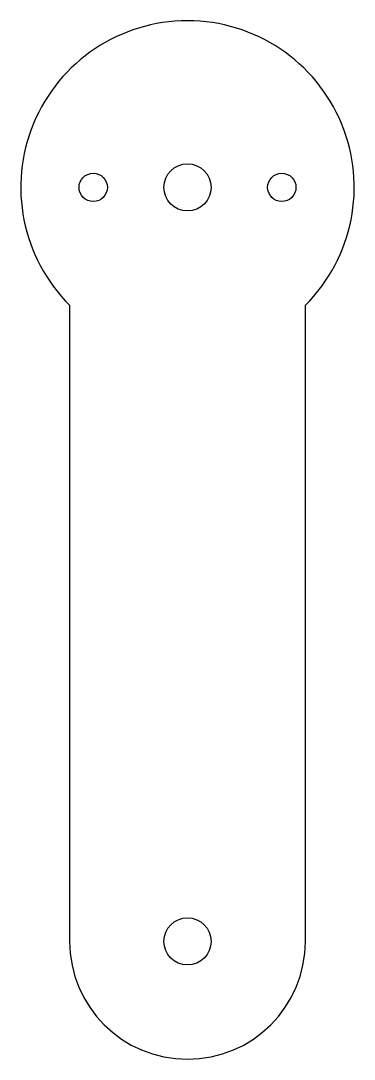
# Model space of a CAD drawing. Header units: millimetres. Extents: x -18 to 18, y -13 to 98.
import ezdxf

# ---------------------------------------------------------------- set-up
doc = ezdxf.new("R2010")
doc.units = ezdxf.units.MM

msp = doc.modelspace()

# ---------------------------------------------------------------- linework, layer by layer
at = {"color": 7, "linetype": 'Continuous', "lineweight": 25}
for p, q in [((-12.5, 67.5), (-12.5, 0)), ((12.5, 0), (12.5, 67.5))]:
    msp.add_line(p, q, dxfattribs=at)
for centre, radius in [((0, 80), 2.5), ((-10, 80), 1.5), ((10, 80), 1.5), ((0, 0), 2.5)]:
    msp.add_circle(centre, radius, dxfattribs=at)
for centre, radius, start, end in [((0, 80), 17.68, 315, 225), ((0, 0), 12.5, 180, 0)]:
    msp.add_arc(centre, radius, start, end, dxfattribs=at)

doc.saveas('drawing.dxf')
